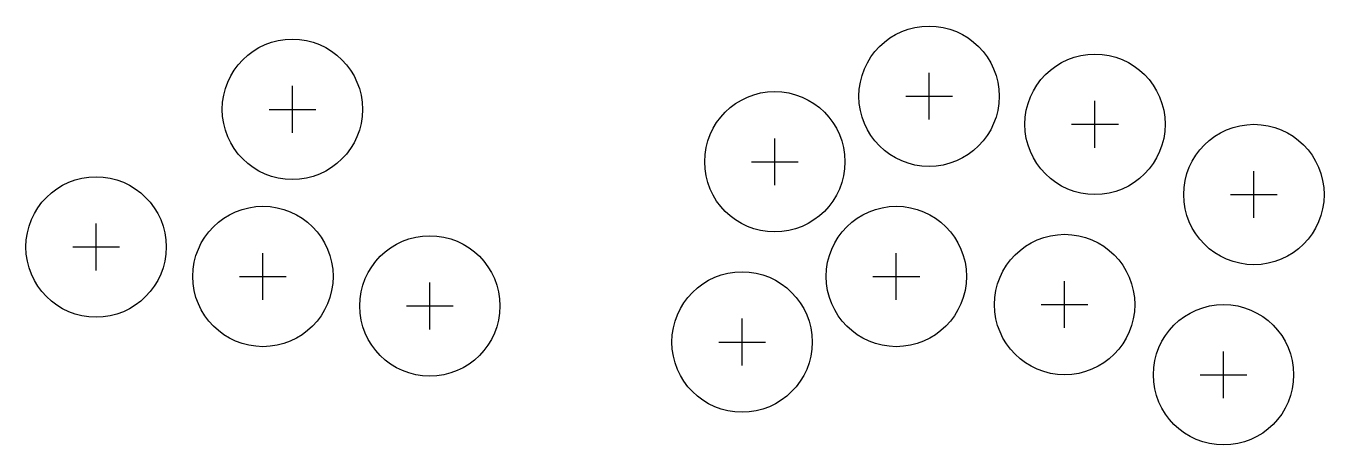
# Model space of a CAD drawing. Header units: millimetres. Extents: x -41 to 182, y -29 to 43.
import ezdxf

# ---------------------------------------------------------------- set-up
doc = ezdxf.new("R2010")
doc.units = ezdxf.units.MM
doc.layers.add('BUTTONS', color=1, linetype='Continuous')
doc.layers.add('REFERENCE', color=8, linetype='Continuous')

msp = doc.modelspace()

# ---------------------------------------------------------------- linework, layer by layer
at = {"layer": 'BUTTONS'}
for centre in [(114, 30.8), (5.0358, 28.5594), (142.4, 26), (87.6, 19.6), (169.6, 14), (-28.5594, 5.0358), (0, 0), (108.4, 0), (28.5594, -5.0358), (137.2, -4.8), (82, -11.2), (164.4, -16.8)]:
    msp.add_circle(centre, 12, dxfattribs=at)
at = {"layer": 'REFERENCE'}
for p, q in [((114, 26.8), (114, 34.8)), ((5.0358, 24.5594), (5.0358, 32.5594)), ((110, 30.8), (118, 30.8)), ((142.4, 22), (142.4, 30)), ((1.0358, 28.5594), (9.0358, 28.5594)), ((138.4, 26), (146.4, 26)), ((87.6, 15.6), (87.6, 23.6)), ((83.6, 19.6), (91.6, 19.6)), ((169.6, 10), (169.6, 18)), ((165.6, 14), (173.6, 14)), ((-28.5594, 1.0358), (-28.5594, 9.0358)), ((-32.5594, 5.0358), (-24.5594, 5.0358)), ((0, -4), (0, 4)), ((108.4, -4), (108.4, 4)), ((-4, 0), (4, 0)), ((104.4, 0), (112.4, 0)), ((28.5594, -9.0358), (28.5594, -1.0358)), ((137.2, -8.8), (137.2, -0.8)), ((24.5594, -5.0358), (32.5594, -5.0358)), ((133.2, -4.8), (141.2, -4.8)), ((82, -15.2), (82, -7.2)), ((78, -11.2), (86, -11.2)), ((164.4, -20.8), (164.4, -12.8)), ((160.4, -16.8), (168.4, -16.8))]:
    msp.add_line(p, q, dxfattribs=at)

doc.saveas('drawing.dxf')
